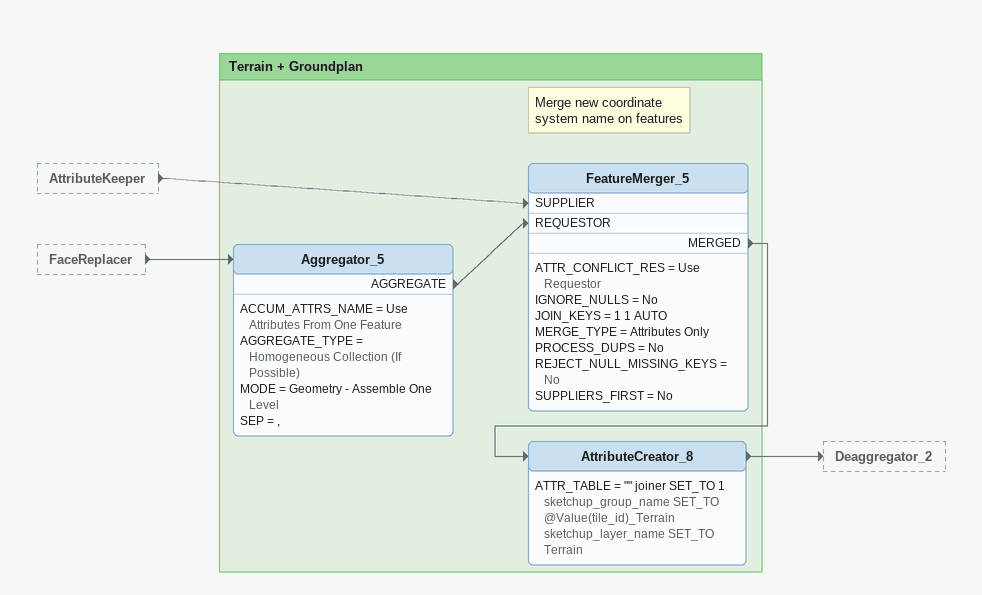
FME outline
AttributeKeeper [outside]
    -> FeatureMerger_5 [SUPPLIER]
FaceReplacer [outside]
    -> Aggregator_5

Bookmark: Terrain + Groundplan
Aggregator_5
    ACCUM_ATTRS_NAME = Use Attributes From One Feature
    AGGREGATE_TYPE = Homogeneous Collection (If Possible)
    MODE = Geometry - Assemble One Level
    SEP = ,
    AGGREGATE -> FeatureMerger_5 [REQUESTOR]
Note: Merge new coordinate / system name on features
FeatureMerger_5
    ATTR_CONFLICT_RES = Use Requestor
    IGNORE_NULLS = No
    JOIN_KEYS = 1 1 AUTO
    MERGE_TYPE = Attributes Only
    PROCESS_DUPS = No
    REJECT_NULL_MISSING_KEYS = No
    SUPPLIERS_FIRST = No
    MERGED -> AttributeCreator_8
AttributeCreator_8
    ATTR_TABLE = "" joiner SET_TO 1  sketchup_group_name SET_TO @Value(tile_id)_Terrain  sketchup_layer_name SET_TO Terrain
    -> Deaggregator_2
